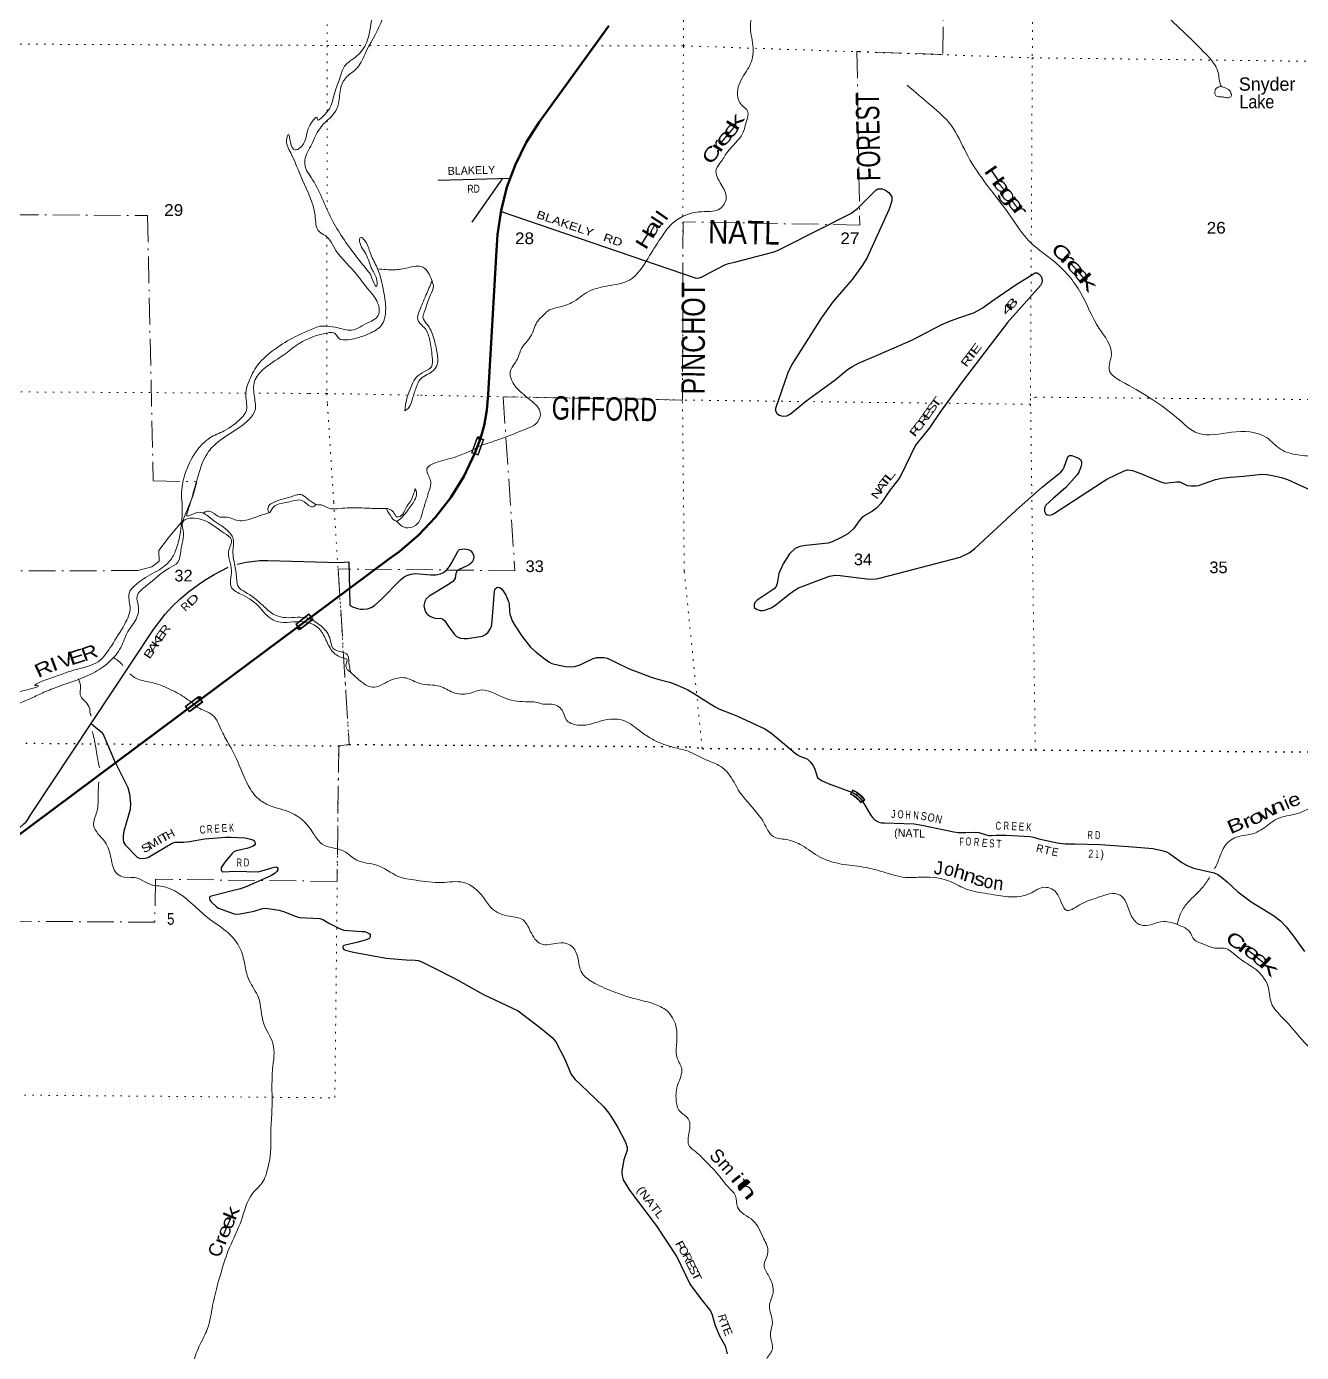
# Model space of a CAD drawing. Header units: feet. Extents: x -252658 to 9, y -366365 to -181930.
# Drawn here: x -180199 to -161072, y -350302 to -330420 of the extents above; entities that cross this region are included whole.
import ezdxf
from ezdxf.enums import TextEntityAlignment as Align

# ---------------------------------------------------------------- set-up
doc = ezdxf.new("R2010")
doc.units = ezdxf.units.FT
doc.header["$LTSCALE"] = 80
doc.header["$PDMODE"] = 32
doc.header["$PDSIZE"] = 40
doc.linetypes.add('DOT_DASHED', pattern=[7.7, 5, -1.2, 0.3, -1.2])
doc.linetypes.add('DOTTED', pattern=[1.5, 0.3, -1.2])
for name, color, linetype, lineweight in [('20', 7, 'Continuous', 70), ('29', 7, 'Continuous', 25), ('31', 7, 'Continuous', 13), ('39', 7, 'Continuous', 13), ('44', 7, 'DOT_DASHED', 13), ('57', 7, 'Continuous', 13), ('6', 7, 'DOTTED', 25), ('7', 7, 'DOTTED', 13)]:
    doc.layers.add(name, color=color, linetype=linetype, lineweight=lineweight)
for name, color, linetype in [('30', 7, 'Continuous'), ('41', 7, 'Continuous'), ('55', 7, 'Continuous')]:
    doc.layers.add(name, color=color, linetype=linetype)

msp = doc.modelspace()

# ---------------------------------------------------------------- linework, layer by layer
at = {"layer": '20'}
msp.add_lwpolyline([(-185779.55, -346615), (-177582.83, -340506.26), (-175919.55, -339266.67), (-174760.02, -338402.51), (-174604, -338290.13), (-174319.42, -338048.73), (-174061.64, -337778.9), (-173833.47, -337483.6), (-173637.42, -337166.07), (-173471.83, -336817.75), (-173387.81, -336597.44), (-173332.38, -336400.51), (-173291.62, -336171.28), (-173275.04, -335939.05), (-173146.17, -333776.21), (-173132.57, -333539.92), (-173080.42, -333180.18), (-172990.96, -332827.87), (-172865.16, -332486.84), (-172704.4, -332160.82), (-172510.45, -331853.4), (-171464.88, -330411.13)], dxfattribs=at)
at = {"layer": '29'}
for p, q in [((-172934, -332699.05), (-174022, -332728.05)), ((-173065, -332704.05), (-173517, -333354.05)), ((-180132, -342234.05), (-178296, -339463.05)), ((-167333, -342362.05), (-166882, -342377.05))]:
    msp.add_line(p, q, dxfattribs=at)
for points in [[(-173078.39, -333193.52), (-170170.52, -334188.43), (-170127.76, -334191.04), (-170073.71, -334176.64), (-169951.61, -334114.98), (-169723.54, -333993.3), (-169669.41, -333973.19), (-169575.77, -333952.45), (-168982.92, -333799.19), (-168921.73, -333772.54), (-168832.45, -333728.13), (-167835.23, -333221.26), (-167732.88, -333147.66), (-167457.18, -332875.08), (-167426.36, -332855.28), (-167397.71, -332852.42), (-167360.47, -332855.28), (-167312.31, -332872.52), (-167257.34, -332912.61), (-167220.05, -332971.64), (-167220.1, -333035.87), (-167258.54, -333158.45), (-167586.79, -333884.34), (-167655.96, -333996.71), (-167811.73, -334210.98), (-168103.07, -334547.13), (-168279.74, -334795.21), (-168720.04, -335487.1), (-168775.64, -335612.83), (-168964.48, -336145.35), (-168963.27, -336181.83), (-168944.03, -336218.52), (-168908.84, -336247.76), (-168852.54, -336263.11), (-168794.26, -336259.23), (-168745.21, -336231.38), (-168507.43, -336037.27), (-168065.65, -335718.87), (-167881.07, -335563.84), (-167808.8, -335516.81), (-167717.93, -335466.84), (-167413.28, -335338.93), (-166907.35, -335116.96), (-166477.77, -334891.13), (-166364.99, -334843.18), (-166226.05, -334793.02), (-165978.75, -334707.35), (-165849.34, -334631.06), (-165719.36, -334535.96), (-165353.64, -334288.4), (-165066.02, -334113.65), (-165040.06, -334113.67), (-165014.28, -334128), (-164972.89, -334174.44), (-164965.58, -334199.66), (-164962.71, -334234.06), (-164965.58, -334262.72), (-164989.93, -334303.23), (-165192.36, -334534.53), (-165481.4, -334858.63), (-165675.33, -335112.38)], [(-165675.33, -335112.38), (-166161.59, -335748.62), (-166496.01, -336208.89), (-166654.12, -336437.23), (-166863.23, -336696.64), (-167081.87, -337151.44), (-167126.76, -337223.22), (-167242.72, -337367.79), (-167382.14, -337570.33), (-167447.13, -337643.04), (-167505.49, -337686.46), (-167656.34, -337773.66), (-167693.49, -337812.16), (-167793.24, -337954.06), (-167879.7, -338024.28), (-167969.04, -338077), (-168111.47, -338148.26), (-168171.9, -338164.74), (-168507.07, -338199.14), (-168595.74, -338215.32), (-168667.5, -338247.87), (-168751.11, -338324.62), (-168849.17, -338477.69), (-168910.76, -338619.53), (-168938.36, -338770.27), (-168955.4, -338814), (-168980.47, -338852.02), (-169072.32, -338910.37), (-169239.81, -339021.4), (-169273.38, -339054.79), (-169283.64, -339090.99), (-169281.98, -339129.32), (-169246.98, -339158.49), (-169193.17, -339175.18), (-169150.2, -339178.05), (-169106.36, -339165.92), (-169029.88, -339137.92), (-168957.85, -339092.79), (-168779.52, -338947.71), (-168683.25, -338877.06), (-168616.11, -338838.6), (-168151.4, -338660.05), (-168067.34, -338647.74), (-167994.37, -338653.74), (-167551.13, -338708.83), (-167451.42, -338702.21), (-167381.67, -338686.68), (-166191.81, -338374.2), (-166056.31, -338312.36), (-165977.81, -338252.18), (-165354.98, -337669.67), (-164958.79, -337321.91), (-164680.15, -337100.52), (-164654.02, -337066.87), (-164634.17, -337024.91), (-164578.37, -336872.84), (-164567.36, -336862.63), (-164550.89, -336851.88), (-164519.52, -336850.03), (-164416.97, -336891.29), (-164388.19, -336911.74), (-164370.42, -336949.34), (-164371.13, -336974.42), (-164376.39, -337010.94), (-164406.94, -337090.52), (-164435.74, -337142.74), (-164609.06, -337332.36), (-164799.91, -337497.33), (-164906.76, -337595.69), (-164923.3, -337625.84), (-164927.17, -337653.34), (-164928.35, -337691.83), (-164911.69, -337722.74), (-164886.06, -337740.5), (-164851.69, -337746.23), (-164821.6, -337741.07), (-164791.53, -337726.17), (-164609.38, -337608.91), (-164049.86, -337242.89), (-163992.27, -337204.46), (-163734.44, -337084.07), (-163677.76, -337068.16), (-163608.39, -337078.33), (-163499.82, -337114.84), (-163174.39, -337251.75), (-163115.1, -337265.42), (-163036.51, -337259.24), (-162942.35, -337246.02), (-162897.48, -337248.46), (-162788.03, -337299.55), (-162727.49, -337309.08), (-162664.47, -337306.22), (-162619.13, -337301.6), (-162363.66, -337212.88), (-162269.14, -337191.56), (-162139.59, -337177.91), (-161944.18, -337164.45), (-161800.95, -337148.3)], [(-161800.95, -337148.3), (-161663.88, -337132.85), (-161591.26, -337136.01), (-161508.55, -337149.99), (-161372.11, -337183.31), (-161283.56, -337212.68), (-160757.61, -337451.34), (-160704.43, -337480.99)], [(-175349, -339092.05), (-175337.49, -339107.64), (-175309.12, -339123.41), (-175232.69, -339147.07), (-175190.91, -339154.95), (-175149.94, -339154.95), (-175084.53, -339150.22), (-175030.15, -339132.87), (-174980.51, -339099.76), (-174873.33, -339008.3), (-174586.48, -338714.99), (-174533.67, -338669.26), (-174482.45, -338645.61), (-174428.07, -338629.83), (-174368.97, -338623.53), (-174132.55, -338639.3), (-174058.47, -338639.3), (-173990.7, -338626.69), (-173944.99, -338606.18), (-173902.44, -338576.22), (-173854.37, -338516.3), (-173823.63, -338465.84), (-173722.76, -338279.76), (-173703.07, -338264), (-173669.17, -338254.53), (-173622.68, -338252.96), (-173571.45, -338260.84), (-173534.42, -338279.77), (-173511.56, -338304.99), (-173491.87, -338342.84), (-173489.49, -338377.53), (-173496.59, -338420.11), (-173514.71, -338450.07), (-173551.76, -338484.77), (-173596.67, -338513.15), (-173710.15, -338563.61), (-173744.05, -338590.42), (-173760.59, -338620.38), (-173770.04, -338689.76), (-173781.87, -338715), (-173804.72, -338740.22), (-173870.92, -338787.53), (-174160.92, -338960.99), (-174201.9, -339000.41), (-174223.97, -339039.84), (-174236.58, -339102.91), (-174230.27, -339150.22), (-174209.78, -339203.84), (-174182.99, -339235.38), (-174137.28, -339266.91), (-174072.66, -339288.99), (-173974.94, -339295.3), (-173951.3, -339307.91), (-173924.5, -339329.99), (-173877.22, -339399.38), (-173779.5, -339534.99), (-173747.18, -339566.52), (-173688.09, -339588.61), (-173632.13, -339596.49), (-173584.06, -339594.92), (-173357.1, -339560.22), (-173313.75, -339538.14), (-173275.14, -339500.3), (-173238.1, -339448.26), (-173228.64, -339424.6), (-173218.4, -339389.92), (-173180.57, -338888.46), (-173175.84, -338864.8), (-173164.81, -338849.03), (-173149.05, -338834.84), (-173133.29, -338828.53), (-173103.34, -338831.69), (-173076.55, -338847.46), (-173048.17, -338878.99), (-173007.2, -338948.38), (-172969.37, -339039.84), (-172959.91, -339082.42), (-172953.61, -339181.76), (-172947.3, -339229.07), (-172934.69, -339271.65), (-172914.2, -339331.57), (-172877.96, -339393.07), (-172764.48, -339566.53), (-172638.39, -339724.22), (-172555.64, -339803.08), (-172439.8, -339891.38), (-172362.56, -339946.58), (-172320, -339970.24), (-172279.03, -339982.84), (-172111.96, -340014.38)], [(-178296, -339463.05), (-178118.58, -339229.07), (-178011.4, -339115.54), (-177901.07, -339005.15), (-177768.68, -338894.77), (-177620.52, -338784.38), (-177532.26, -338724.46), (-177384.1, -338636.15), (-177172.9, -338528.92)], [(-177039.82, -338482.72), (-176901.81, -338453.23), (-176785.18, -338437.46), (-176700.07, -338428), (-176580, -338424.05)], [(-176580, -338424.05), (-175503, -338456.05), (-175363, -338445.05), (-175353, -338860.05), (-175349, -339092.05)], [(-172111.96, -340014.38), (-172046.54, -340019.13), (-171976.4, -340014.4), (-171922.03, -340001.78), (-171884.98, -339986.02), (-171695.85, -339897.71), (-171644.63, -339881.93), (-171585.52, -339878.78), (-171532.72, -339881.93), (-171487.8, -339891.4), (-171433.43, -339913.47), (-171352.25, -339957.63), (-171166.27, -340045.94), (-170828.98, -340175.25), (-170729.69, -340206.79), (-170551.58, -340250.94), (-170457.02, -340285.63), (-170343.54, -340336.09), (-170278.92, -340367.63), (-170192.23, -340414.94), (-169974.72, -340556.86), (-169866.76, -340623.09), (-169810.81, -340651.48), (-169605.91, -340730.32), (-169531.05, -340760.29), (-169123.62, -340951.09)], [(-178865.33, -341462.06), (-179033.5, -341058.31), (-179044.53, -341037.81), (-179060.3, -341017.31), (-179087.09, -340992.07), (-179158.02, -340936.88), (-179230.52, -340876.96)], [(-169123.62, -340951.09), (-169066.08, -340987.37), (-169018.01, -341020.48), (-168668.11, -341316.94), (-168635.01, -341339.02), (-168595.61, -341357.94), (-168529.41, -341383.17), (-168483.7, -341406.83), (-168444.3, -341443.09), (-168401.74, -341495.14), (-168378.11, -341540.86), (-168340.28, -341663.86), (-168330.82, -341681.21), (-168310.33, -341701.71), (-168270.93, -341726.94), (-168173.21, -341771.09), (-167845.38, -341887.78)], [(-178865.33, -341462.06), (-178677.27, -341829.99), (-178653.45, -341925.3), (-178639.12, -342071.5), (-178644.68, -342161.84), (-178740.6, -342484.54), (-178747.99, -342553.1), (-178747.45, -342607.51), (-178742.26, -342647.7), (-178721.16, -342688.9), (-178537.42, -342872.74), (-178518.09, -342884.92), (-178496.55, -342892.14), (-178445.74, -342892.8), (-178396.33, -342883.49), (-178367.43, -342875.07), (-178013.15, -342666.34), (-177985.22, -342654.16), (-177968.04, -342650.53), (-177837.28, -342649.64), (-177752.44, -342637.67), (-177526.36, -342598.6), (-177209.55, -342577.48), (-177129.6, -342575.86), (-176920.63, -342584.94), (-176839.98, -342603.28), (-176792.76, -342622.34), (-176779.1, -342639.84), (-176770.5, -342659.9), (-176769.07, -342679.97), (-176782.47, -342699.29), (-176809.18, -342715.8), (-176894.1, -342743.03), (-177051.26, -342778.87), (-177086.32, -342792.9), (-177115.72, -342819), (-177150.1, -342860.57), (-177218.5, -342943.14), (-177276.78, -343028.54), (-177280.45, -343049.77), (-177279.02, -343065.53), (-177268.99, -343085.6), (-177254.15, -343093.68), (-177060.89, -343086.23), (-176731.83, -343092.77), (-176702.93, -343088.8), (-176481.87, -343023.24), (-176456.01, -343022.08), (-176440.33, -343028.98), (-176429.58, -343042.6), (-176428.88, -343067.14), (-176443.19, -343092.04), (-176468.98, -343116.41), (-176525.36, -343151.62), (-176894.41, -343314.21), (-176990.48, -343348.33), (-177133.98, -343384.51)], [(-167845.38, -341887.78), (-167786.66, -341914.58), (-167762.23, -341928.77), (-167737.8, -341946.91), (-167696.03, -341985.54), (-167669.24, -342017.87), (-167651.11, -342044.68), (-167525.81, -342257.57), (-167502.96, -342287.53), (-167480.1, -342308.82), (-167446.22, -342332.47), (-167411.54, -342349.03), (-167374.5, -342359.28), (-167333, -342362.05)], [(-180429.17, -342635.23), (-180440.2, -342586.33), (-180438.62, -342561.1), (-180426.02, -342535.87), (-180391.34, -342501.17), (-180310.96, -342441.25), (-180238.46, -342376.6), (-180205.36, -342346.64), (-180176.99, -342308.79), (-180132, -342234.05)], [(-166882, -342377.05), (-166768.47, -342393.18), (-166286.96, -342497.26), (-166223.13, -342503.57), (-166106.5, -342503.57), (-165963.85, -342500.41), (-165911.06, -342506.72), (-165803.88, -342538.26), (-165763.68, -342549.3), (-165725.07, -342550.88), (-165652.57, -342544.57), (-165589.51, -342542.99), (-165501.26, -342544.57), (-165233.3, -342558.76), (-165148.21, -342566.65), (-165093.82, -342576.11), (-165012.66, -342598.18), (-164782.54, -342651.8), (-164707.66, -342666), (-164615.47, -342673.88), (-164470.47, -342673.88), (-164092.19, -342686.49), (-163600.44, -342718.03)], [(-163600.44, -342718.03), (-163302.54, -342744.84), (-163162.26, -342773.22), (-163096.06, -342795.29), (-163050.35, -342820.53), (-162867.52, -342953), (-162787.14, -343000.3), (-162690.99, -343041.3), (-162382.07, -343110.69), (-162326.9, -343135.91), (-162273.32, -343173.76), (-162186.63, -343243.15), (-162029.01, -343394.54), (-161827.27, -343545.93), (-161489.97, -343747.76), (-161385.95, -343829.78), (-161300.83, -343921.23), (-161209.42, -344037.93), (-161026.59, -344290.24)], [(-177133.98, -343384.51), (-177443.65, -343462.57), (-177453.06, -343476.17), (-177454.5, -343490.5), (-177447.01, -343521.03), (-177433.01, -343540.67), (-177341.33, -343625.23), (-177316.98, -343639.23), (-177083.49, -343722.7), (-177045.49, -343728.54), (-176991.82, -343725.57), (-176785.01, -343684.35), (-176656.63, -343645.3), (-176623.08, -343639.81), (-176577.84, -343642.43), (-176406.53, -343669.25), (-176342.2, -343687.59), (-176153.12, -343764.99), (-176105.3, -343777.45), (-175799.98, -343794.9), (-175754.18, -343811.56), (-175662.81, -343864.82), (-175503.5, -343946.29), (-175437.92, -343969.16), (-175164.73, -343990.02), (-175126.66, -343990.79), (-175098.71, -343999.54), (-175053, -344025.85), (-175043.35, -344041.25), (-175042.97, -344073.15), (-175048.7, -344086.05), (-175064.8, -344099.28), (-175101.7, -344114.71), (-175222.85, -344149.97), (-175439.24, -344201.28), (-175454.08, -344212.18), (-175454.08, -344227.95), (-175449.79, -344246.58), (-175438.53, -344257.82), (-175413.97, -344270.95), (-175292.62, -344297.67), (-174803.98, -344390.2), (-174504.87, -344415.58), (-174369.01, -344419.29), (-174318.06, -344426.14), (-174257.28, -344449.39), (-174129.04, -344515.48), (-173763.19, -344699.92), (-173342.13, -344932.13), (-172824.9, -345180.78), (-172480.92, -345441.41), (-172312.02, -345580.28), (-172256.25, -345642.64), (-172123.53, -345906.25), (-172028.17, -346132.62), (-171966.8, -346209.52), (-171886.82, -346283.39), (-171544.47, -346614.63), (-171464.01, -346715.48), (-171400.65, -346815.61)], [(-171400.65, -346815.61), (-171330.39, -346926.64), (-171211.9, -347148.35), (-171190.47, -347226.76), (-171187.55, -347270.19), (-171239.01, -347413.32), (-171267.03, -347582.22), (-171264.9, -347654.33), (-171249.9, -347711.83), (-171150.86, -347865.61), (-170750.73, -348396.08), (-170441.82, -348869.84), (-170243.57, -349284.04), (-170205.15, -349335.81), (-170107.48, -349463.2), (-170084.18, -349498.2), (-169937.4, -349675.35), (-169911.24, -349736.97), (-169871.73, -349880.82), (-169809.01, -350039.79), (-169718.2, -350201.45), (-169688.77, -350321.26)]]:
    msp.add_lwpolyline(points, dxfattribs=at)
msp.add_arc((-167978.92, -342263.3), 396.88, 66.61774, 67.45896, dxfattribs=at)
at = {"layer": '29', "linetype": 'DOTTED', "lineweight": 100}
msp.add_arc((-167962.69, -342241.86), 371.86, 33.05151, 67.60321, dxfattribs=at)
at = {"layer": '31'}
for p, q in [((-167836.45, -341934.94), (-167807.48, -341865.76)), ((-167826, -341930.7), (-167803.21, -341876.27)), ((-167621.81, -342019.74), (-167684.36, -342061.12)), ((-167632.92, -342017.49), (-167682.13, -342050.05))]:
    msp.add_line(p, q, dxfattribs=at)
for radius, start, end in [(331.86, 32.99872, 67.64256), (339.86, 34.35968, 66.28511), (406.86, 33.08857, 67.57534), (398.86, 34.23044, 66.43197)]:
    msp.add_arc((-167962.69, -342241.86), radius, start, end, dxfattribs=at)
at = {"layer": '39'}
for points in [[(-165554.39, -320025.95), (-165851.78, -320196.22), (-166126.15, -320351.26), (-166322.29, -320526.94), (-166472.49, -320745.17), (-166610.58, -320955.43), (-166750.09, -321079.2), (-166873.78, -321239.27), (-167027.84, -321433.34), (-167122.52, -321466.89), (-167293.19, -321445.63), (-167516.62, -321498.43), (-167724.36, -321607.65), (-167842.56, -321848.22), (-168009.53, -322166.9), (-168074.71, -322293.18), (-168007.94, -322227.26), (-167838.14, -322083.58), (-167790.44, -322160.33), (-167942.17, -322308.15), (-168275.81, -322607.61), (-168594.99, -322850.85), (-168923.94, -323051.78), (-169082.97, -323090.93), (-169112.45, -322994.19), (-169215.05, -323009.59), (-169368.62, -323133.26), (-169405.74, -323271.79), (-169457.95, -323559.07), (-169536.31, -323850.19), (-169641.79, -323994.3), (-169871.68, -324109.41), (-170444.3, -324385.13), (-170926.8, -324583.4), (-171008.88, -324660.9), (-171146.22, -324760.55), (-171227.67, -324916.88), (-171383.38, -325058.64), (-171693.98, -325515.14), (-171931.3, -325835.36), (-172074.06, -325846.47), (-172186.63, -325851.74), (-172303.79, -325939.45), (-172380.04, -326216.51), (-172365.33, -326415.73), (-172337.78, -326502.41), (-172299.23, -326448.36), (-172277.11, -326446.5), (-172266.06, -326593.4), (-172162.28, -326698.69), (-171990.41, -326838.63), (-171867.98, -327155.24), (-171791.05, -327366.95), (-171757.11, -327399.36), (-171726.42, -327319.12), (-171731, -327107.89), (-171769.66, -326884.37), (-171733.26, -326850.42), (-171687.86, -326971.41), (-171629.34, -327229.26), (-171681.59, -327522.57), (-171713.2, -327737.57), (-171741.31, -328027.02), (-171817.49, -328294.01), (-172080.27, -328517.52), (-172231.7, -328621.09), (-172339.24, -328771.22), (-172564.98, -328868.25), (-173069.92, -328945.3), (-173385.67, -328979.38), (-173738.91, -328912.64), (-174036.61, -328952.87), (-174361.38, -329131.71), (-174667.01, -329449.45), (-174772.96, -329661.94), (-174789.42, -330011.81), (-174884.31, -330369.2), (-175120.58, -330830.22), (-175256.8, -331060.61), (-175388.15, -331166.32), (-175483.75, -331334.63), (-175519.55, -331573.75), (-175586.9, -331724.14), (-175762.97, -331903.98), (-175935.9, -332212.57), (-176025.98, -332455.33), (-175996.66, -332576.21), (-175931.06, -332681.25), (-175621.83, -333304.84), (-175259.85, -333856.38), (-175036.68, -334135.45)], [(-175797.6, -334910.74), (-175612.79, -334922.04), (-175446.24, -334957.35), (-175355.92, -334974.05), (-175104.04, -334875.18), (-174924.35, -334753.7), (-174931.07, -334560.56), (-175058.43, -334376.67), (-175279.6, -334099.62), (-175590.54, -333725.43), (-175672.02, -333592.13), (-175715.99, -333555.63), (-175806.03, -333498.7), (-175870.68, -333254.89), (-176063.91, -332712.53), (-176236.02, -332313.12), (-176292.77, -332089.48), (-176274.35, -332041.33), (-176238.94, -332152.19), (-176167.39, -332269.34), (-176117.06, -332255.6), (-175988.78, -332011.07), (-175909.24, -331840.64), (-175840.53, -331784.79), (-175832.71, -331817.02), (-175758.05, -331773.28), (-175646.59, -331637.25), (-175570.58, -331394.39), (-175496.82, -331187.72), (-175427.31, -331015.21), (-175241.36, -330859.57), (-175099.36, -330665.43), (-175010.37, -330289.9), (-174922.27, -330043.1), (-174885.85, -329713.48), (-174983.05, -329527.78), (-175243.08, -329349.03), (-175234.96, -329337.01), (-175380.1, -329108.75), (-175384.66, -328893.51), (-175107.28, -328591.66), (-174864.51, -328355.95), (-174765.53, -328282.2), (-174775.99, -328342.47), (-174687.82, -328379.27), (-174570.73, -328301.61), (-174444.76, -328101.33), (-174192.02, -327875.74), (-173945.85, -327730.57), (-173651.56, -327601.82), (-173483.85, -327468.19), (-173368.05, -327285.93), (-173316.89, -327151.51), (-173281.04, -327198.02), (-173273.76, -327308.69), (-173278.12, -327358.95), (-173229.49, -327300.94), (-173170.01, -327124.35), (-173082.21, -326921.79), (-172948.04, -326697.42), (-172934.84, -326530.57), (-172966.26, -326423.75)], [(-166421.89, -327838.34), (-166400.79, -327847.74), (-165985.94, -328073.99), (-165466.26, -328376.36), (-164936.28, -328767.06), (-164424.51, -329267.57), (-164113.01, -329545.93), (-163314.93, -330075.95), (-162828.01, -330513.9), (-162454.26, -330891.6), (-162322.11, -331108.45), (-162281.81, -331303.51), (-162275.99, -331313.64)], [(-173375.84, -336698.52), (-173111.72, -336611.19), (-172679.08, -336443.18), (-172534.87, -336353.79), (-172491.73, -336200.38), (-172563.76, -336088.84), (-172765.05, -335918.74), (-172902.32, -335757.88), (-172941.16, -335590.89), (-172874.58, -335469.97), (-172824.67, -335380.79), (-172771.89, -335247.59), (-172635.94, -335067.91), (-172541.44, -334853.38), (-172422.56, -334725.45), (-172389.84, -334694.03), (-172220.04, -334629.17), (-172018.03, -334558.91), (-171770.05, -334395.39), (-171479.44, -334308.79), (-171150.69, -334220.93), (-170875.37, -333891.67), (-170687, -333596.81), (-170542.79, -333405.27), (-170357.53, -333268.59), (-170031.06, -333194.7), (-169799.56, -333155.05), (-169702.03, -332990.66), (-169776.34, -332790.94), (-169852.07, -332561.15), (-169775.46, -332440.42), (-169682.37, -332297.98), (-169458.33, -332025.83), (-169394.14, -331822.75), (-169377.66, -331698.87), (-169473.92, -331594.88), (-169534.31, -331401.44), (-169418.37, -331117.21), (-169349.94, -331004.34), (-169298.65, -330742.92), (-169338.7, -330433.69), (-169305.97, -330197.95), (-169270.09, -329904.19), (-169285.3, -329759.68), (-169258.75, -329633.99), (-169238.38, -329516.2), (-169061.3, -329387.38), (-169039.31, -329391.81), (-168853.04, -329305.22), (-168653.58, -329262.96), (-168462.28, -329328.71), (-168143.82, -329050.35), (-167875.19, -328755.02), (-167762.52, -328636.99), (-167523.86, -328437.24), (-167350.47, -328292.32), (-167344.63, -328287.25)], [(-160269, -337196.05), (-160435, -337081.05), (-160605, -336980.05), (-160850, -336879.05), (-161127, -336844.05), (-161386, -336757.05), (-161596, -336584.05), (-162122, -336504.05), (-162622, -336519.05), (-162942, -336285.05), (-163303, -336017.05), (-163721, -335769.05), (-163957, -335563.05), (-163924, -335337.05), (-164106, -334949.05), (-164382, -334416.05), (-164794, -333934.05), (-165116, -333678.05), (-165500, -333179.05), (-165827, -332747.05), (-166103, -332314.05), (-166330, -331898.05), (-166622, -331611.05), (-166988, -331298.05)], [(-162275.99, -331313.64), (-162312, -331326.05), (-162341, -331339.05), (-162360, -331358.05), (-162368, -331382.05), (-162373, -331407.05), (-162373, -331431.05), (-162347, -331463.05), (-162285, -331474.05), (-162234, -331479.05), (-162169, -331487.05), (-162145, -331479.05), (-162126, -331466.05), (-162121, -331441.05), (-162126, -331431.05), (-162134, -331415.05), (-162145, -331385.05), (-162169, -331366.05), (-162185, -331356.05), (-162247, -331329.05), (-162290, -331315.05)], [(-175036.68, -334135.45), (-174989.32, -334262.49), (-174951.52, -334319.06), (-174942.89, -334232.63), (-175014.08, -334063.2), (-175108.94, -333829.24), (-175201.92, -333613.4), (-175193.66, -333581.27), (-175117.68, -333638.1), (-175044.54, -333815.59), (-174949.43, -334013.35), (-174878.48, -334216.97), (-174841.51, -334394.22), (-174811.28, -334676.02), (-174873.08, -334896.85), (-175058.84, -335024.33), (-175376.99, -335116.72), (-175515.5, -335093.66), (-175563.3, -335030.99), (-175726.02, -335021.84), (-176155.31, -335204), (-176363.37, -335359.48), (-176640.02, -335554.73), (-176777.95, -335740.86), (-176779.55, -335974.17), (-176770.85, -336171.34), (-176884.5, -336333.5), (-177300.5, -336628.37), (-177468.43, -336794.19), (-177625.65, -337157.18), (-177738.9, -337554.67), (-177788.22, -337713.24), (-177796.52, -337751.4), (-177677.74, -337720.02), (-177555.1, -337712.8), (-177417.09, -337808.26), (-177185.11, -337974.75), (-177099.54, -338098.02), (-177102.8, -338281.04), (-177066.37, -338536.73), (-177041.65, -338742.05), (-177026.05, -338812.55), (-176924.13, -338895.71), (-176650.23, -339102.71), (-176496.36, -339230.46), (-176349.99, -339279.72), (-176008.4, -339286.05), (-175792.13, -339398.13), (-175650.74, -339588.15), (-175597.56, -339745.39), (-175457.28, -339802.66), (-175385.19, -339841.36), (-175363.76, -339940.06), (-175350.39, -340040.72), (-175332.92, -340105.45)], [(-174930.82, -334052.29), (-174686.54, -334067.42), (-174475.32, -334036.66), (-174252.2, -334030.11), (-174160.47, -334133.31), (-174114.96, -334238.21)], [(-174524.17, -336184.46), (-174494.75, -335995.59), (-174417.02, -335796.99), (-174349.88, -335676.76), (-174226.72, -335593.12), (-174125.76, -335523.4), (-174112.65, -335368.61), (-174149.16, -335124.99), (-174220.31, -334949.52), (-174329.91, -334814.02), (-174306.97, -334691.48), (-174206.84, -334448.78), (-174114.96, -334238.21)], [(-174114.96, -334238.21), (-174095.34, -334306.73), (-174138.49, -334445.22), (-174232.69, -334702.04), (-174251.32, -334782.37), (-174191.71, -334881.33), (-174096.55, -335071.04), (-174043.81, -335294.66), (-174039.12, -335489.79), (-174067.65, -335547.93), (-174188.86, -335639.63), (-174283.73, -335701.35), (-174352.94, -335829.61), (-174408.36, -336000.2), (-174461.51, -336130.58), (-174524.17, -336184.46)], [(-189330.08, -345574.8), (-189230.34, -345542.83), (-189162.03, -345545.3), (-189192.46, -345587.33), (-189259.01, -345621.08), (-189171.17, -345706.14), (-188947.27, -345878.62), (-188814.86, -346205.35), (-188719.13, -346312.6), (-188491.32, -346501.19), (-188220.24, -346533.19), (-187899.5, -346356.34), (-187862.67, -346260.04), (-187825.63, -346133.57), (-187619.23, -345925.78), (-187391.61, -345555.21), (-187226.82, -345260.65), (-187174.85, -345007.57), (-187248.06, -344840.13), (-187310.89, -344624.5), (-187278.82, -344343.12), (-187232.34, -344011.56), (-187165.3, -343905.41), (-187112.43, -343815.25), (-187131.8, -343708.52), (-187171.33, -343611.71), (-187114.76, -343567.84), (-187082.38, -343535.88), (-187095.86, -343449.3), (-187037.4, -343423.54), (-186973.54, -343488.34), (-186957.56, -343502.52), (-186900.69, -343414.41), (-186722.49, -343216.48), (-186458.42, -343099.59), (-186170.36, -342998.95), (-185837.81, -342858.38), (-185559.61, -342731.53), (-185126.39, -342563.48), (-184825.68, -342376.44), (-184700.28, -342258.62), (-184520.93, -342187.42), (-184520.92, -342185.4), (-184447.98, -342099.41), (-184485.28, -341970.43), (-184552.82, -341855.33), (-184614.46, -341758.36), (-184591.24, -341595.6), (-184509.8, -341441.27), (-184355.09, -341446.34), (-184007.26, -341422.53), (-183659.16, -341358.5), (-183555.08, -341419.55), (-183474.82, -341438.19), (-183247.17, -341355.25), (-182717.25, -341153.66), (-182338.68, -341041.56), (-182203.76, -341002.24), (-182106.92, -340946.58), (-181730.09, -340796.25), (-181321.66, -340726.59), (-180807.94, -340540.99), (-180437.38, -340426.82), (-180048.68, -340302.73), (-180050.69, -340302.71), (-179792.57, -340173.71), (-179413.93, -340051.56), (-179125.82, -339944.89), (-178921.16, -339698.87), (-178728.1, -339384.38), (-178645.91, -339121.45), (-178660.6, -338918.2), (-178577.43, -338804.11), (-178306.9, -338622.9), (-178058.49, -338443.55), (-177967, -338289.29), (-177877.95, -337903.71), (-177863.92, -337616.18), (-177872.74, -337437.11), (-177822.46, -337137.76), (-177657.37, -336798.95), (-177448.94, -336589.16), (-177233.18, -336482), (-176974.61, -336286.63), (-176909.71, -336200.58), (-176907.96, -335945.14), (-176839.87, -335686.14), (-176772.67, -335555.85), (-176465.13, -335252.2), (-176172.5, -335073.14), (-175797.6, -334910.74)], [(-174151.79, -337366.52), (-174133.38, -337246.69), (-174160, -337172.07), (-174191.72, -337051.28), (-174061.52, -336959.62), (-173783.11, -336880.81), (-173373.11, -336697.54)], [(-174369.35, -337348.08), (-174424.74, -337512.64), (-174510.02, -337640.79), (-174581.15, -337756.97), (-174641.53, -337770.64), (-174693.33, -337703.92), (-174749.29, -337659.29), (-174787.41, -337648.98), (-174739.88, -337751.88), (-174654.03, -337834.92), (-174565.23, -337779.2), (-174482.12, -337675.17), (-174376.57, -337521.01), (-174347.7, -337414.6), (-174369.35, -337348.08)], [(-174151.79, -337366.52), (-174166.02, -337400.76), (-174176.36, -337434.17), (-174182.42, -337464.5)], [(-175858.1, -337585.44), (-175972.14, -337510.26), (-176066.13, -337443.25), (-176231.11, -337470.3), (-176515.12, -337566.94), (-176575.89, -337636.93), (-176562.33, -337711.44), (-176507.61, -337643.42), (-176434.88, -337587.59), (-176221.53, -337538.75), (-176066.69, -337525.71), (-175990.72, -337582.54), (-175904.58, -337623.35), (-175855.66, -337585.95)], [(-174784.95, -337646.64), (-175044.6, -337643.22), (-175209.34, -337636.08), (-175496.78, -337646.21), (-175661.55, -337643.09), (-175779.79, -337594.02), (-175835.45, -337590.16), (-175858.1, -337585.44)], [(-174650.09, -337834.66), (-174510.02, -337934.45), (-174363.09, -337901.24), (-174242.79, -337648.62), (-174182.42, -337464.5)], [(-175332.92, -340105.45), (-175410.4, -340000.09), (-175395.68, -339905.65), (-175439.78, -339889.26), (-175599.94, -339799.68), (-175707.19, -339613.92), (-175816.54, -339442.21), (-176036.95, -339346.2), (-176440.85, -339341.46), (-176562.99, -339276.28), (-176712.63, -339118.38), (-176958.62, -338943.75), (-177122.66, -338834.03), (-177124.93, -338578.57), (-177163, -338268.56), (-177125.8, -338117.96), (-177235.62, -338014.64), (-177543.78, -337821.49), (-177682.25, -337792.39), (-177823.1, -337817.59), (-177849.37, -337839.54), (-177850.28, -337972.28), (-177884.54, -338279.79), (-177927.92, -338452.48), (-178059.16, -338542.11), (-178402.61, -338807.3), (-178540.33, -338963.26), (-178517.41, -339138.4), (-178583.21, -339355.19), (-178678.6, -339493.33), (-178784.72, -339729.96), (-178957.02, -339946.02), (-179209.41, -340119.31), (-179684.94, -340303.16), (-179912.63, -340392.14), (-180104.15, -340479.35), (-180960.59, -340823.56), (-181210.37, -340908.37), (-181522.54, -341008.84), (-181929.24, -341118.74), (-182154.58, -341157.45), (-182390.13, -341218.21), (-182823.59, -341422.46), (-183372.2, -341712.43), (-183773.36, -341894.77), (-184277.9, -342207.15), (-184461.82, -342358.78), (-184750.95, -342616.3), (-184767.55, -342692.62), (-184940.97, -342777.94), (-185057.28, -342742.96), (-185226.37, -342784.06), (-185748.36, -343001.79), (-186048.85, -343156.66), (-186085.77, -343265.02), (-186091.41, -343502.32), (-186242.65, -343577.74), (-186391.78, -343639.08), (-186722.92, -343868.16), (-187013.77, -344081.42), (-187169.88, -344281.5), (-187218.19, -344586.9), (-187182.98, -344727.94), (-187109.58, -344867.22), (-187076.19, -344980.08), (-187027.17, -345159.42), (-187145.61, -345434.18), (-187360.09, -345941.61), (-187556.96, -346223.88), (-187906.85, -346549.38), (-188243.36, -346681.87), (-188448.31, -346676.47), (-188707.33, -346644.55), (-188804.59, -346466.9), (-188903.81, -346283.2), (-189044.62, -346008.7), (-189110.05, -345879.53), (-189202.11, -345822.6), (-189331.57, -345756.86)], [(-176559.22, -337710.9), (-176729.5, -337764.62), (-176969.09, -337829.38), (-177075.49, -337814.58), (-177189.78, -337775.6), (-177300.3, -337774.85), (-177416.36, -337701.66), (-177510.75, -337692.98), (-177544.23, -337718.84)], [(-178893.22, -339883.31), (-178765.59, -339986.58), (-178751.63, -340006.55)], [(-178648.08, -340126.19), (-178551.01, -340194.98), (-178347.44, -340248.95), (-178092.35, -340335.94), (-177858.03, -340458.59), (-177648.21, -340613.3)], [(-175332.92, -340105.45), (-175169.56, -340249.52), (-175010.58, -340326.66), (-174753.91, -340231.41), (-174510.3, -340187.99), (-174295.28, -340272.21), (-174001.14, -340311.88), (-173796.35, -340405.93), (-173567.96, -340422.3), (-173396.39, -340369.49), (-173041.51, -340482.43), (-172715.71, -340544.73), (-172511.43, -340562.66), (-172473.56, -340575.4), (-172273.21, -340589.24), (-172141.25, -340713.94), (-172103.03, -340810.82), (-171932.14, -340894.2), (-171771.5, -340887.25), (-171551.6, -340825.35), (-171256.6, -340820.97), (-171032.54, -340955.44), (-170846.51, -341085.18), (-170681.59, -341166.45), (-170496.22, -341228.08), (-170272.67, -341286.43), (-170026.24, -341405.31), (-169855.11, -341476.68), (-169704.66, -341579.7), (-169521.67, -341863.62), (-169286.68, -342156.55), (-169136.2, -342359.72), (-168999.76, -342562.63), (-168804.09, -342610.44), (-168563.12, -342701.17), (-168293.69, -342874.57), (-168018.71, -342969.95), (-167688.59, -343016.32), (-167349.08, -343094.91), (-167013.65, -343177.42), (-166766.82, -343174.12), (-166328.84, -343244.58), (-166090.31, -343357.3), (-165870.61, -343407.56), (-165686.66, -343439.12), (-165146.63, -343421.38), (-164952.21, -343328.95), (-164753.04, -343402.85), (-164591.83, -343672.34), (-164371.22, -343574.39), (-164122.53, -343476.98), (-163794.85, -343443.18), (-163702.76, -343555.1), (-163620.62, -343764.99), (-163488.7, -343891.7), (-163140.61, -343840.25), (-162903.02, -343898.87), (-162752.38, -343991.88), (-162682.47, -344109.4), (-162531.43, -344182.39), (-162414.01, -344230.7), (-162241.62, -344237.99), (-162233.6, -344238.15), (-162136.23, -344286.08), (-161990.04, -344401.04), (-161786.07, -344537.13), (-161751.91, -344559.71)], [(-179251.52, -340651.22), (-179264, -340614.05), (-179394, -340439.05), (-179387, -340321.05), (-179420.56, -340203.24)], [(-179234.06, -340759.75), (-179233, -340756.05), (-179242, -340720.05), (-179251, -340646.05)], [(-177649.83, -340612.17), (-177626.66, -340629.26), (-177410.23, -340743.56), (-177268.56, -340986.63), (-177152.37, -341199.17), (-176994.35, -341528.69), (-176869.39, -341805.49), (-176724.7, -341996.54), (-176554.19, -342099.95), (-176237.29, -342206.15), (-176029.4, -342346.32), (-175884.7, -342537.37), (-175765.08, -342677.87), (-175436.19, -342786.3), (-175244.22, -342920.16), (-174944.74, -342993.98), (-174625.05, -343162.33), (-174353.36, -343221.6), (-173970.83, -343254.94), (-173645.78, -343253.14), (-173345.28, -343479.21), (-173220.13, -343643.84), (-172953.6, -343761.1), (-172750.02, -343815.06), (-172641.03, -343985.4), (-172478.28, -344176.79), (-172227.24, -344163.56), (-172061.1, -344182.76), (-171941.68, -344333.26), (-171878.54, -344590.86), (-171711.07, -344746.29), (-171414.82, -344882.14), (-171193.71, -344962.48), (-170778.69, -345078.56), (-170594.04, -345176.23), (-170456.18, -345409.21), (-170447.55, -345683.8), (-170437.57, -345890.3), (-170370.45, -346047.82), (-170427.21, -346281.09), (-170453.88, -346514.94), (-170399.04, -346684.25), (-170272.85, -346796.82), (-170256.7, -346995.43), (-170252.94, -347211.83), (-170195.76, -347263), (-170002.7, -347442.96), (-169816.04, -347642.82), (-169673.07, -347819.81), (-169565.33, -347952.07), (-169532.54, -348120.95), (-169297.83, -348325.74), (-169142.56, -348591.1), (-169076.51, -348802.68), (-169132.55, -348999.91), (-169063.43, -349157.47), (-169000.29, -349415.07), (-169054.26, -349608.33), (-169008.81, -349847.56), (-169038.35, -350023.27), (-169015.05, -350266.08), (-169104.16, -350410.61), (-169119.24, -350666.71), (-169144.69, -350940.64), (-169124.85, -351155.35), (-169116.33, -351538.09), (-169071.44, -351805.35), (-168959.15, -352113.97), (-168954.29, -352376.46), (-169021.03, -352607.54), (-169037.59, -352633.26), (-169166.5, -352863.16), (-169184.96, -353087.14), (-169161.61, -353225.8), (-169152.03, -353452.33), (-169118.18, -353669.3), (-169142.02, -353758.99), (-169208.52, -353978.05), (-169167.52, -354137.08), (-169127.85, -354262.02), (-169154.95, -354415.74), (-169034.16, -354700.48), (-169052.35, -355012.61), (-169099.16, -355250.08), (-169042.34, -355421.42), (-169114.31, -355612.34), (-169214.25, -355796.72), (-169311.22, -355933.08), (-169314.62, -356105.27), (-169269.45, -356358.52), (-169311.49, -356558.02)], [(-179105.32, -341536.69), (-179123, -341442.05), (-179139, -341364.05), (-179160, -341231.05), (-179180, -341126.05), (-179210, -341006.05), (-179215.56, -340989.56)], [(-179366, -360736.05), (-179392, -360384.05), (-179529, -360033.05), (-179625, -359794.05), (-179660, -359533.05), (-179493, -359036.05), (-179362, -358502.05), (-179298, -357931.05), (-179176, -357189.05), (-179094, -356719.05), (-178936, -356003.05), (-178830, -355528.05), (-178705, -354917.05), (-178672, -354371.05), (-178628, -353847.05), (-178449, -353374.05), (-178305, -352893.05), (-178126, -352346.05), (-178034, -351933.05), (-177973, -351486.05), (-177912, -351307.05), (-177766, -350788.05), (-177676, -350377.05), (-177566, -350124.05), (-177483, -349944.05), (-177407, -349599.05), (-177281, -349106.05), (-177153, -348727.05), (-176976, -348320.05), (-176808, -347917.05), (-176669, -347765.05), (-176575, -347519.05), (-176551, -347407.05), (-176533, -346963.05), (-176517, -346670.05), (-176507, -346056.05), (-176503, -345667.05), (-176641, -345374.05), (-176721, -344978.05), (-176857, -344725.05), (-176920, -344514.05), (-176971, -344299.05), (-177169, -344014.05), (-177453, -343804.05), (-177676, -343609.05), (-178182, -343310.05), (-178309, -343294.05), (-178614, -343179.05), (-178641, -343182.05), (-178854, -343110.05), (-178930, -342893.05), (-179021, -342648.05), (-179193, -342394.05), (-179144, -342194.05), (-179123, -341921.05), (-179115.97, -341745.25)], [(-162377.28, -343048.94), (-162358.39, -343014.55), (-162248.07, -342751.81), (-162078.13, -342586.01), (-161800.37, -342523.52), (-161584.5, -342400.27), (-161447.21, -342306.66), (-161131.1, -342220.29), (-160761.97, -342019.63), (-160432.92, -341802.6), (-160172.24, -341593.17)], [(-162937.3, -343882.48), (-162877.58, -343704.98), (-162778.09, -343556.81), (-162543.31, -343313), (-162446.61, -343169.71)], [(-161751.91, -344559.71), (-161574.82, -344803.91), (-161524.35, -345063.72), (-161355.02, -345282.09), (-161025.98, -345654.39), (-160800.61, -345905.32), (-160684.91, -346030.81), (-160306.22, -346196.28), (-160100.59, -346394.78), (-159804.79, -346632.1), (-159614.21, -346975.31), (-159441.86, -347338.52), (-159244.14, -347518.86), (-159001.86, -347649.22), (-158854.99, -347917.73), (-158878.62, -348140.83), (-158783.32, -348310.42), (-158633.83, -348490.44), (-158566.77, -348675.94), (-158469.48, -348849.57), (-158432.14, -348972.52), (-158358.97, -349145.99), (-158215.25, -349287.75), (-158146.03, -349451.14), (-158111.61, -349706.81), (-158016.19, -349860.32), (-157912.17, -349929.41), (-157804.01, -349947.53)]]:
    msp.add_spline(points, degree=3, dxfattribs=at)
at = {"layer": '44'}
for points in [[(-159690.7, -320067.35), (-159695.26, -320152.19), (-163674.81, -320099.6), (-163788.55, -326731.48), (-166423.95, -326728.81), (-166452.61, -330839.83), (-167740.76, -330794.48), (-167699.67, -333396.82), (-170350.54, -333348.76), (-170357.56, -336020.78), (-173047.84, -335971.5), (-172872.05, -338580.21), (-175523.43, -338553.09), (-175358.52, -341185.34), (-175515.42, -341206.38), (-175540.2, -343237.45), (-178264.6, -343206.28), (-178274.37, -343850.16), (-180920.38, -343832.15)], [(-181035.79, -333237.45), (-178384.81, -333254.09), (-178297.71, -337233.29), (-177645.09, -337244.78), (-177703, -337461.31), (-177855.39, -337827.28), (-178074.19, -338090.48), (-178212.54, -338276.44), (-178207.93, -338435.45), (-178317.25, -338521.04), (-178530.84, -338577.55), (-180690.04, -338583.76)]]:
    msp.add_lwpolyline(points, dxfattribs=at)
at = {"layer": '55'}
for p in [(-173414.82, -336586.03), (-176109.93, -339443.86), (-177603.84, -340484.19)]:
    msp.add_point(p, dxfattribs=at)
at = {"layer": '57'}
for p, q in [((-173438.32, -336577.49), (-173523.67, -336812.47)), ((-173438.32, -336577.49), (-173339.63, -336613.34)), ((-173339.63, -336613.34), (-173424.98, -336848.32)), ((-173424.98, -336848.32), (-173523.67, -336812.47)), ((-176159.3, -339380.92), (-175962.59, -339226.63)), ((-176094.5, -339463.54), (-176159.3, -339380.92)), ((-176094.5, -339463.54), (-175897.79, -339309.25)), ((-175962.59, -339226.63), (-175897.79, -339309.25)), ((-177618.81, -340464.17), (-177819.06, -340613.84)), ((-177555.95, -340548.27), (-177756.2, -340697.94)), ((-177618.81, -340464.17), (-177555.95, -340548.27)), ((-177756.2, -340697.94), (-177819.06, -340613.84))]:
    msp.add_line(p, q, dxfattribs=at)
for points in [[(-173349.87, -336618.12), (-173433.53, -336587.73), (-173513.42, -336807.68), (-173429.76, -336838.07)], [(-176148.06, -339382.27), (-175963.94, -339237.86), (-175909.02, -339307.89), (-176093.14, -339452.3)], [(-177807.86, -340615.45), (-177620.42, -340475.36), (-177567.14, -340546.65), (-177754.58, -340686.74)]]:
    msp.add_lwpolyline(points, close=True, dxfattribs=at)
at = {"layer": '6'}
msp.add_lwpolyline([(-182040.42, -341138.79), (-180888.92, -341143.87), (-180690.65, -341161.68), (-175515.42, -341206.38), (-175358.52, -341185.34), (-170257.29, -341218.62), (-170063.19, -341244.36), (-165066.1, -341267.63), (-159816.5, -341305.75), (-157744.7, -341321.74)], dxfattribs=at)
at = {"layer": '7'}
for p, q in [((-181013.91, -330681.54), (-176389.8, -330700.25)), ((-175689.15, -331826.37), (-175690.83, -333176.87)), ((-175691.33, -333574.28), (-175692.99, -334908.68)), ((-175967.88, -335921.48), (-176781.17, -335917.2)), ((-174482.39, -335945.13), (-175318.33, -335929.81)), ((-174264.04, -335949.14), (-174386.29, -335946.9)), ((-175683.96, -336084.24), (-175590.38, -337551.04)), ((-165136.56, -336084.39), (-166541.04, -336067.28)), ((-175590.38, -337551.04), (-175446.46, -339806.99)), ((-175441.25, -339888.57), (-175358.52, -341185.34))]:
    msp.add_line(p, q, dxfattribs=at)
for points in [[(-164997.17, -320029.76), (-165089.34, -325435.06), (-165110.48, -330888.97), (-165138.83, -335996.21), (-165136.56, -336084.39), (-165066.1, -341267.63)], [(-170063.19, -341244.36), (-170331.82, -338585.18), (-170357.56, -336020.78), (-170345.24, -330708.92), (-170347.76, -326940.05)], [(-175689.52, -329907.07), (-175687.75, -330703.09), (-175688.99, -331703.91)], [(-176389.8, -330700.25), (-175687.75, -330703.09), (-175117.25, -330703.71)], [(-175052.16, -330703.78), (-170345.24, -330708.92), (-165110.48, -330888.97), (-159931.63, -330953.77)], [(-175693.12, -335014.67), (-175694.25, -335922.92), (-175683.96, -336084.24)], [(-176902.25, -335916.57), (-181054.38, -335894.72), (-185876.09, -335828.72)], [(-175318.33, -335929.81), (-175694.25, -335922.92), (-175967.88, -335921.48)], [(-166694.32, -336065.41), (-170357.56, -336020.78), (-174390.77, -335946.82)], [(-157708.39, -336042.19), (-159764.62, -336022.68), (-165062.23, -335977.65), (-165138.83, -335996.21)], [(-175515.42, -341206.38), (-175532.15, -342734.04), (-175573.2, -346483.32)], [(-187246, -346416.89), (-186004.39, -346418.41), (-180951.02, -346436.75), (-175573.2, -346483.32)]]:
    msp.add_lwpolyline(points, dxfattribs=at)

# ---------------------------------------------------------------- texts
at = {"layer": '30'}
for s, rotation, p in [('BLAKELY', 1.527, (-173879.71, -332645.18)), ('(NATL', 358.095, (-167184.32, -342567.1))]:
    msp.add_text(s, height=120, rotation=rotation, dxfattribs=at).set_placement(p)
for s, rotation, width, p in [('RD', 1.527, 0.8, (-173583.17, -332914.4)), ('BLAKELY   RD', 341.112, 1.25, (-172559.59, -333286.47)), ('(NATL', 307.027, 1.2, (-171051.12, -347865))]:
    msp.add_text(s, height=120, rotation=rotation, dxfattribs=dict(at, width=width)).set_placement(p)
for s, rotation, width, p in [('4', 48.272, 1.95, (-165442.42, -334694.72)), ('8', 48.272, 1.95, (-165370.72, -334614.33)), ('E', 52.611, 1.55, (-165909.68, -335287.26)), ('R', 52.611, 1.45, (-166049.39, -335470.06)), ('T', 52.611, 1.75, (-165979.39, -335378.47)), ('T', 54, 1.7, (-166505.09, -336090.66)), ('E', 55.299, 1.45, (-166627.95, -336258.92)), ('S', 55.299, 1.45, (-166566.63, -336170.36)), ('F', 51.127, 1.7, (-166824.54, -336521.17)), ('O', 51.127, 1.4, (-166762.57, -336442.24)), ('R', 55.299, 1.35, (-166692.23, -336351.74)), ('T', 51.266, 1.8, (-167270.78, -337274.92)), ('L', 51.266, 1.8, (-167200.73, -337187.57)), ('N', 55.459, 1.35, (-167395.97, -337454.24)), ('A', 55.459, 1.5, (-167327.74, -337356.41)), ('D', 43.82, 1.65, (-177664.16, -339059.45)), ('K', 56.472, 1.4, (-178193.28, -339673.73)), ('E', 56.472, 1.45, (-178136.51, -339585.87)), ('R', 54.828, 1.35, (-178074.37, -339499.55)), ('B', 56.472, 1.45, (-178310.2, -339850.28)), ('A', 56.472, 1.5, (-178249.38, -339761.34)), ('J', 358.095, 0.8, (-167195.65, -342288.01)), ('O', 358.095, 0.65, (-167087.99, -342291.59)), ('H', 358.095, 0.6, (-166976.1, -342296.75)), ('N', 358.095, 0.7, (-166856.53, -342306.17)), ('S', 351.914, 0.85, (-166745.59, -342318.92)), ('O', 347.803, 0.85, (-166639.57, -342339.19)), ('N', 347.803, 0.85, (-166526.91, -342363.55)), ('C', 1.435, 0.65, (-165617.99, -342463.68)), ('R', 358.974, 0.65, (-165501.61, -342464.55)), ('E', 356.969, 0.75, (-165383.96, -342470.67)), ('E', 356.969, 0.75, (-165276.39, -342476.37)), ('K', 354.702, 0.75, (-165166.29, -342484.63)), ('I', 30.505, 1.35, (-178172.75, -342666.68)), ('T', 28.505, 1.5, (-178102.12, -342628.3)), ('H', 27.563, 1.1, (-178016.32, -342580.18)), ('C', 6.806, 0.75, (-177552.56, -342521.48)), ('R', 3.813, 0.7, (-177447.9, -342513.19)), ('E', 3.813, 0.75, (-177335.24, -342505.68)), ('E', 3.813, 0.75, (-177227.76, -342498.51)), ('K', 2.513, 0.7, (-177119.85, -342493.56)), ('R', 358.091, 0.7, (-164243.56, -342601.4)), ('D', 358.091, 0.7, (-164130.23, -342605.18)), ('S', 28.744, 1.3, (-178377.71, -342785.48)), ('M', 30.505, 1.2, (-178270.05, -342721.82)), ('O', 357.269, 0.7, (-166071.53, -342698.94)), ('R', 356.184, 0.7, (-165949.95, -342707.9)), ('E', 354.102, 0.8, (-165830.36, -342719.71)), ('S', 357.657, 0.75, (-165718.79, -342727.65)), ('T', 357.935, 0.85, (-165611.94, -342734.58)), ('R', 346.884, 0.9, (-165009.62, -342804.25)), ('T', 346.884, 1.1, (-164897.35, -342830.41)), ('E', 349.262, 0.9, (-164779.6, -342855.92)), ('2', 358.091, 0.8, (-164234.93, -342881.84)), ('1', 358.091, 0.45, (-164142.38, -342884.93)), ('R', 358.861, 0.65, (-177007.51, -343014.9)), ('D', 358.861, 0.65, (-176899.87, -343014.29)), ('F', 297.106, 1.35, (-170441.8, -348721.42)), ('O', 298.606, 1.15, (-170391.26, -348804.94)), ('R', 295.579, 1.15, (-170336.53, -348904.53)), ('E', 295.579, 1.25, (-170287.78, -349006.38)), ('S', 295.579, 1.25, (-170244.13, -349093.5)), ('T', 295.579, 1.4, (-170198.46, -349184.99)), ('R', 285.358, 0.95, (-169814.67, -349801.2)), ('T', 291.531, 1.3, (-169774.8, -349913.47)), ('E', 291.531, 1.15, (-169734.1, -350011.66))]:
    msp.add_text(s, height=120, rotation=rotation, dxfattribs=dict(at, width=width)).set_placement(p, align=Align.CENTER)
for s, rotation, p in [('R', 45.016, (-177771.3, -339158.23)), (')', 356.33, (-164065.02, -342888.65))]:
    msp.add_text(s, height=120, rotation=rotation, dxfattribs=at).set_placement(p, align=Align.CENTER)
at = {"layer": '30', "width": 0.7}
msp.add_text('F', height=120, dxfattribs=at).set_placement((-166172.12, -342703.57), align=Align.CENTER)
at = {"layer": '41'}
msp.add_text('Snyder', height=200, dxfattribs=at).set_placement((-162011.99, -331382.48))
at = {"layer": '41', "width": 0.9}
msp.add_text('Lake', height=200, dxfattribs=at).set_placement((-162002.9, -331646.33))
at = {"layer": '41'}
for s, rotation, width, p in [('k', 57.696, 1.75, (-169481.81, -331899.27)), ('e', 49.221, 1.85, (-169663.21, -332149)), ('e', 50.649, 1.8, (-169561.31, -332028.31)), ('C', 56.232, 1.4, (-169844.59, -332391.35)), ('r', 56.745, 1.75, (-169751.15, -332260.51)), ('l', 55.461, 1.4, (-170581.03, -333309.04)), ('a', 57.526, 1.65, (-170736.42, -333497.62)), ('l', 56.599, 1.35, (-170649.68, -333387.52)), ('H', 58.634, 1.5, (-170835.08, -333658.63)), ('E', 17.864, 1.35, (-179417.47, -339965.51)), ('R', 20.396, 1.25, (-179219.66, -339900.8)), ('R', 24.657, 1.35, (-179905.33, -340135.61)), ('I', 20.209, 1.4, (-179754.68, -340074.88)), ('V', 19.896, 1.2, (-179575.4, -340011.44)), ('i', 22.868, 1.05, (-161260.4, -342149.3)), ('e', 21.997, 1.25, (-161148.27, -342104.11)), ('w', 28.788, 1.45, (-161539.23, -342272.42)), ('n', 23.959, 1.4, (-161392.86, -342201.96)), ('B', 22.741, 1.4, (-162023.94, -342484.41)), ('r', 22.01, 1.4, (-161852.42, -342426.79)), ('o', 28.658, 1.45, (-161710.95, -342360.36)), ('h', 345.467, 1.15, (-166225.74, -343193.62)), ('n', 344.678, 1.2, (-166071.72, -343248.94)), ('s', 346.204, 1.25, (-165922.73, -343302.68)), ('o', 349.538, 0.95, (-165781.84, -343337.9)), ('C', 325.126, 1.45, (-162116.71, -344211.2)), ('r', 321.29, 2, (-161979.41, -344306.8)), ('e', 324.205, 1.65, (-161866.58, -344379.54)), ('e', 321.542, 1.75, (-161743.93, -344480.54)), ('i', 308.881, 1.65, (-169614.26, -347747.27)), ('t', 309.175, 1.75, (-169524.81, -347832.1)), ('h', 308.979, 1.9, (-169462.25, -347930.25)), ('k', 67.388, 1.45, (-177032.17, -348246.83)), ('e', 66.334, 1.3, (-177090.92, -348388.5)), ('e', 66.658, 1.3, (-177148.63, -348520.85)), ('C', 73.116, 1.05, (-177263.1, -348791.43)), ('r', 69.56, 1.35, (-177197.81, -348650.06))]:
    msp.add_text(s, height=200, rotation=rotation, dxfattribs=dict(at, width=width)).set_placement(p, align=Align.CENTER)
for s, rotation, width, p in [('H', 304.643, 1.6, (-165845.19, -332584.77)), ('a', 306.972, 1.8, (-165720.39, -332763.95)), ('g', 307.222, 1.85, (-165619.34, -332898.19)), ('e', 307.279, 1.75, (-165515.77, -333034.49)), ('r', 307.355, 1.95, (-165423.52, -333155.64)), ('C', 323.317, 1.5, (-164847.44, -333802.03)), ('r', 318.095, 2.1, (-164714.59, -333910.94)), ('e', 313.669, 2, (-164632.08, -333989.16)), ('e', 310.647, 1.85, (-164527.77, -334099.96)), ('k', 310.02, 2.05, (-164439.72, -334211.07)), ('k', 316.949, 2.2, (-161733.4, -344484.88))]:
    msp.add_text(s, height=200, rotation=rotation, dxfattribs=dict(at, width=width)).set_placement(p)
for s, rotation, p in [('J', 355.033, (-166526.82, -343134.1)), ('o', 346.019, (-166377.05, -343152.43)), ('n', 353.552, (-165628.96, -343364.84)), ('S', 314.784, (-169907.12, -347425.69)), ('m', 311.302, (-169765.51, -347572.58))]:
    msp.add_text(s, height=200, rotation=rotation, dxfattribs=at).set_placement(p, align=Align.CENTER)
at = {"layer": '44'}
for s, rotation, width, p in [('FOREST', 90.905, 0.7, (-167389.54, -332732.54)), ('NATL', 358.961, 0.9, (-169977.1, -333671.38)), ('PINCHOT', 89.867, 0.8, (-170024.13, -335937.11)), ('GIFFORD', 358.949, 0.75, (-172321.96, -336311.25))]:
    msp.add_text(s, height=350, rotation=rotation, dxfattribs=dict(at, width=width)).set_placement(p)
at = {"layer": '7'}
for s, width, p in [('29', 1.1, (-178133.76, -333259.23)), ('26', 1.1, (-162494.86, -333524.77)), ('28', 1.1, (-172870.93, -333682.96)), ('27', 1.1, (-167989.95, -333682.92)), ('34', 1.05, (-167786.96, -338497.12)), ('32', 1.05, (-177980.79, -338740.48)), ('33', 1.05, (-172711.99, -338599.69)), ('35', 1.05, (-162454.05, -338616.62)), ('5', 0.85, (-178090.63, -343888.86))]:
    msp.add_text(s, height=175, dxfattribs=dict(at, width=width)).set_placement(p)

doc.saveas('drawing.dxf')
